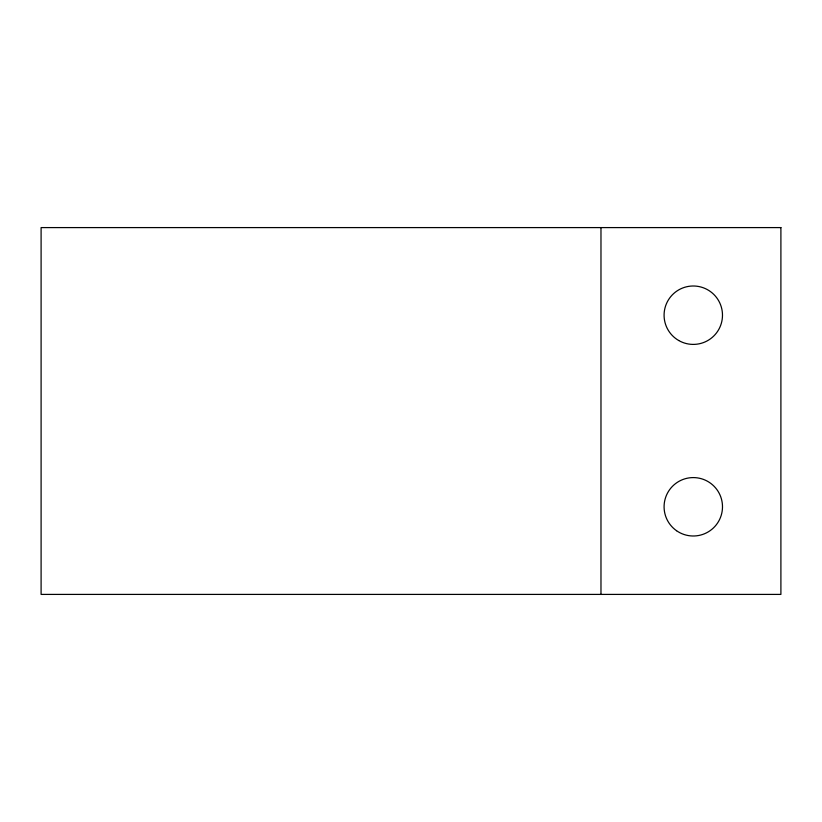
<?xml version="1.0" encoding="UTF-8"?>
<svg xmlns="http://www.w3.org/2000/svg" width="822" height="822" viewBox="0 0 822 822"><rect width="100%" height="100%" fill="white"/><g stroke="black" fill="none" stroke-linecap="round" stroke-linejoin="round"><path stroke-width="1.23" d="M600.974 227.591L600.974 594.409M780.9 227.591L41.1 227.591L41.1 594.409L780.9 594.409L780.9 227.591M678.684 340.493A29.202 29.202 0 0 0 722.487 315.206A29.202 29.202 0 0 0 678.684 289.909A29.202 29.202 0 0 0 678.684 340.493M676.537 530.714A29.202 29.202 0 0 0 722.384 509.342A29.202 29.202 0 0 0 680.945 480.325A29.202 29.202 0 0 0 676.537 530.714"/></g></svg>
